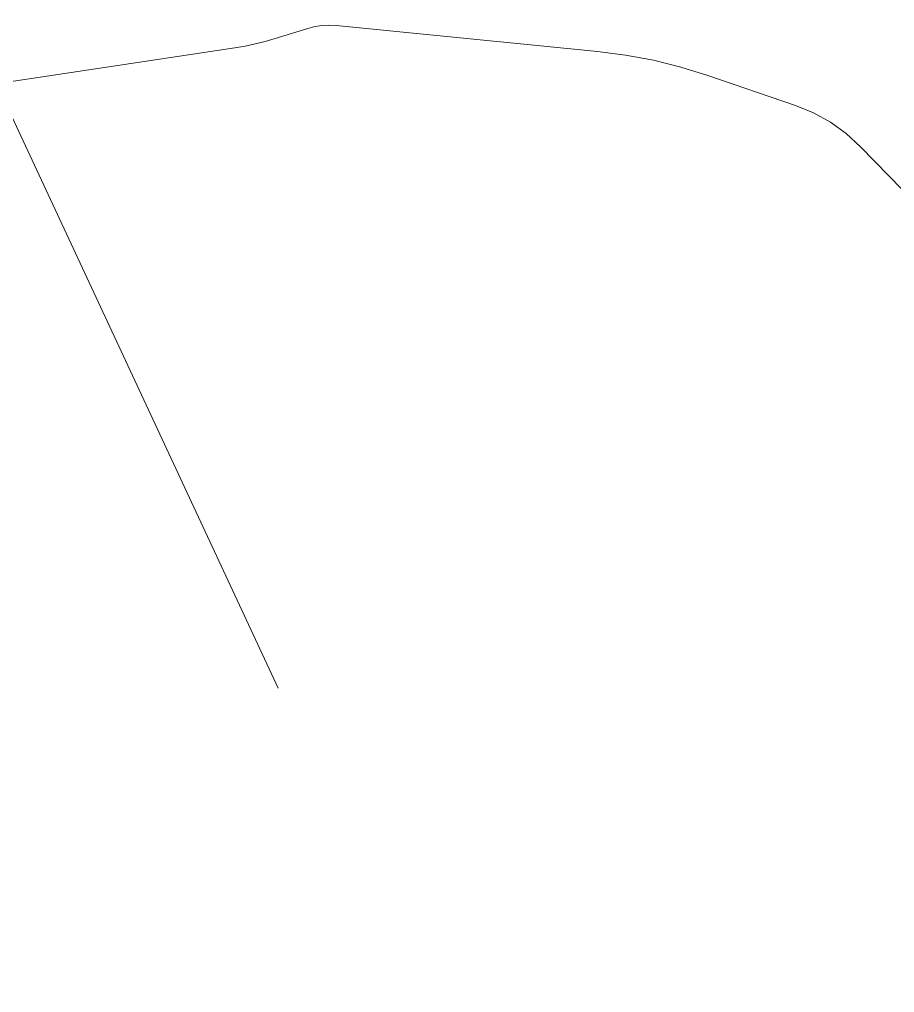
# Model space of a CAD drawing. Extents: x 2498567 to 2501210, y 7092229 to 7094464.
# Drawn here: x 2499584.22 to 2499588.409, y 7093411.619 to 7093416.277 of the extents above; entities that cross this region are included whole.
import ezdxf

# ---------------------------------------------------------------- set-up
doc = ezdxf.new("R2010")
doc.units = 0
doc.header["$MEASUREMENT"] = 0
doc.linetypes.add('HIDDEN', pattern=[0.375, 0.25, -0.125])
doc.layers.add('GRID', color=254, linetype='HIDDEN')
doc.layers.add('Level 31', color=254, linetype='Continuous', lineweight=0)

msp = doc.modelspace()

# ---------------------------------------------------------------- linework, layer by layer
at = {"layer": 'GRID', "color": 252, "linetype": 'HIDDEN', "lineweight": 0, "ltscale": 35}
msp.add_line((2499382.0844, 7093849.2413), (2499903.2315, 7092731.568), dxfattribs=at)
at = {"layer": 'Level 31', "color": 35, "linetype": 'Continuous', "lineweight": 13}
for p, q in [((2499585.4444, 7093416.1861), (2499585.5999, 7093416.2344)), ((2499585.5999, 7093416.2344), (2499585.6334, 7093416.2431)), ((2499585.6334, 7093416.2431), (2499585.6672, 7093416.2482)), ((2499585.6672, 7093416.2482), (2499585.7014, 7093416.25)), ((2499585.7014, 7093416.25), (2499585.7359, 7093416.2482)), ((2499585.7359, 7093416.2482), (2499586.9873, 7093416.1241)), ((2499585.2998, 7093416.15), (2499585.3484, 7093416.1602)), ((2499585.3484, 7093416.1602), (2499585.3966, 7093416.1723)), ((2499585.3966, 7093416.1723), (2499585.4444, 7093416.1861)), ((2499581.2403, 7093415.5357), (2499585.2507, 7093416.1417)), ((2499585.2507, 7093416.1417), (2499585.2998, 7093416.15)), ((2499586.9873, 7093416.1241), (2499587.1216, 7093416.1069)), ((2499587.1216, 7093416.1069), (2499587.2542, 7093416.0821)), ((2499587.2542, 7093416.0821), (2499587.3852, 7093416.0496)), ((2499587.3852, 7093416.0496), (2499587.5146, 7093416.0095)), ((2499587.5146, 7093416.0095), (2499587.9343, 7093415.8661)), ((2499587.9343, 7093415.8661), (2499588.0213, 7093415.8307)), ((2499588.0213, 7093415.8307), (2499588.1023, 7093415.7859)), ((2499588.1023, 7093415.7859), (2499588.1773, 7093415.7317)), ((2499588.1773, 7093415.7317), (2499588.2464, 7093415.668)), ((2499588.2464, 7093415.668), (2499588.9087, 7093414.9831))]:
    msp.add_line(p, q, dxfattribs=at)

doc.saveas('drawing.dxf')
